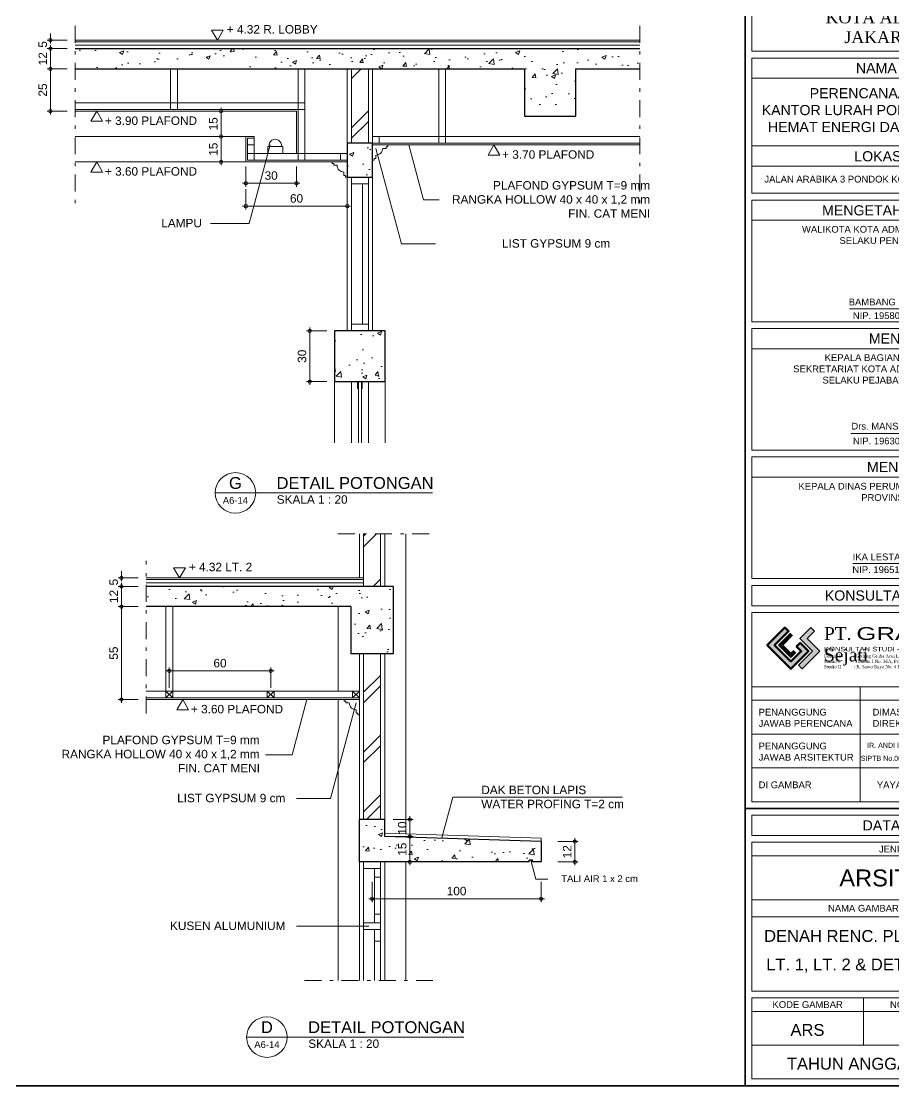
# Model space of a CAD drawing. Header units: millimetres. Extents: x -11 to 1625, y -267 to 180.
# Drawn here: x 962.8 to 988.61, y -156 to -124.51 of the extents above; entities that cross this region are included whole.
import ezdxf
from ezdxf.enums import TextEntityAlignment as Align

# ---------------------------------------------------------------- set-up
doc = ezdxf.new("R2010")
doc.units = ezdxf.units.MM
doc.linetypes.add('DASHDOT', pattern=[1, 0.5, -0.25, 0, -0.25])
for name, color, linetype, lineweight in [('ars', 11, 'Continuous', 5), ('blk', 1, 'Continuous', 30), ('GRS KOP', 1, 'Continuous', 35), ('kop', 7, 'Continuous', 20), ('kus', 63, 'Continuous', 15), ('lan', 7, 'Continuous', 15), ('logo', 7, 'Continuous', 50), ('not', 7, 'Continuous', 20), ('PARTISI', 190, 'Continuous', 9), ('pla', 213, 'Continuous', 15), ('tem', 5, 'Continuous', 20), ('u', 6, 'Continuous', 20)]:
    doc.layers.add(name, color=color, linetype=linetype, lineweight=lineweight)
doc.styles.add('BARU', font='complex.shx')
doc.styles.add('S', font='SIMPLEX', dxfattribs={"width": 1.1})
doc.styles.get("Standard").update_dxf_attribs({"font": 'ARIALUNI.TTF'})
doc.linetypes.add('BATTING', pattern='A,0.0001,-0.1,[134,ltypeshp.shx,S=0.1,R=0,X=-0.1,Y=0],-0.2,[134,ltypeshp.shx,S=0.1,R=180,X=0.1,Y=0],-0.1', length=0.4001)
doc.dimstyles.new('SK-20', dxfattribs={"dimtxt": 0.25, "dimasz": 0.1, "dimexe": 0.1, "dimexo": 0, "dimgap": 0.1, "dimtad": 1, "dimdec": 0, "dimlfac": 20, "dimzin": 12, "dimdsep": 46, "dimtxsty": 'Standard', "dimblk": 'BULAT', "dimcen": 0.1, "dimdle": 0.1, "dimclrd": 256, "dimclre": 256, "dimclrt": 256, "dimadec": 0, "dimazin": 3, "dimtfac": 1, "dimtdec": 0, "dimtix": 1, "dimtofl": 0, "dimtmove": 0, "dimatfit": 3, "dimldrblk": 'BULAT', "dimfxl": 0, "dimtolj": 1, "dimtzin": 0, "dimlwd": -1, "dimlwe": -1, "dimarcsym": 0})
pattern_1 = [(50, (670.3165, -229.1521), (1.2752927, -0.1115736), [0.13335, -1.46685]), (355, (670.3165, -229.1521), (-0.246704, 1.337398), [0.10668, -1.173484]), (100.45144, (670.4228, -229.1614), (1.0285887, 1.2258243), [0.11333, -1.2466317]), (46.1842, (670.3165, -228.7965), (1.897553, -0.294296), [0.200025, -2.200275]), (96.63556, (670.4746, -228.821), (1.661829, 1.731983), [0.169995, -1.869949]), (351.18415, (670.3165, -228.7965), (1.661829, 1.731983), [0.16002, -1.760218]), (21, (670.4943, -228.8854), (1.0613007, -0.7158564), [0.13335, -1.46685]), (326, (670.4943, -228.8854), (0.432614, 1.289316), [0.10668, -1.17348]), (71.45144, (670.5827, -228.9451), (1.493915, 0.5734594), [0.11333, -1.2466296]), (37.5, (670.3165, -229.15214), (0.0216202, 0.5918853), [0, -1.159256, 0, -1.19126, 0, -1.177925]), (7.5, (670.3165, -229.15214), (0.4677376, 0.701264), [0, -0.679196, 0, -1.132586, 0, -0.448945]), (327.5, (669.92, -229.15214), (0.9491342, -0.0401012), [0, -0.4445, 0, -1.38684, 0, -1.84023]), (317.5, (669.7422, -229.1521), (1.0369043, 0.1779854), [0, -0.57785, 0, -0.921004, 0, -1.30683])]
pattern_2 = [(50, (646.8165, -222.2107), (1.2752927, -0.1115736), [0.13335, -1.46685]), (355, (646.8165, -222.2107), (-0.246704, 1.337398), [0.10668, -1.173484]), (100.45144, (646.9228, -222.22), (1.0285887, 1.2258243), [0.11333, -1.2466317]), (46.1842, (646.8165, -221.8551), (1.897553, -0.294296), [0.200025, -2.200275]), (96.63556, (646.9747, -221.8797), (1.661829, 1.731983), [0.169995, -1.869949]), (351.18415, (646.8165, -221.8551), (1.661829, 1.731983), [0.16002, -1.760218]), (21, (646.9943, -221.944), (1.0613007, -0.7158564), [0.13335, -1.46685]), (326, (646.9943, -221.944), (0.432614, 1.289316), [0.10668, -1.17348]), (71.45144, (647.0828, -222.0037), (1.493915, 0.5734594), [0.11333, -1.2466296]), (37.5, (646.81653, -222.21075), (0.0216202, 0.5918853), [0, -1.159256, 0, -1.19126, 0, -1.177925]), (7.5, (646.81653, -222.21075), (0.4677376, 0.701264), [0, -0.679196, 0, -1.132586, 0, -0.448945]), (327.5, (646.42004, -222.21075), (0.94913417, -0.0401012), [0, -0.4445, 0, -1.38684, 0, -1.84023]), (317.5, (646.2422, -222.21075), (1.0369043, 0.1779854), [0, -0.57785, 0, -0.921004, 0, -1.30683])]

# ---------------------------------------------------------------- blocks, each defined once
blk = doc.blocks.new('Ndtpd')
blk.add_line((0.747, 0), (-0.747, 0))
blk.add_circle((0, 0), 0.747)
at = {"flags": 4}
for tag, height, p in [('NO', 0.5, (0, 0.148)), ('NOLBR', 0.3, (0, -0.398))]:
    blk.add_attdef(tag, text='', height=height, dxfattribs=at).set_placement(p, align=Align.CENTER)
for tag, p, height in [('NDTPD', (1.516, 0.148), 0.5), ('SKALA', (1.523, -0.398), 0.3)]:
    blk.add_attdef(tag, p, '', height=height, dxfattribs=at)
blk = doc.blocks.new('BULAT')
for p, q in [((-1, 0), (1, 0)), ((0, -1), (0, 1))]:
    blk.add_line(p, q)
blk.add_circle((0, 0), 0.5)
blk = doc.blocks.new('*D2933')
at = {"layer": 'Defpoints', "color": 0, "ltscale": 0.15}
for p in [(978.676, -148.779), (978.676, -149.379), (979.176, -149.379)]:
    blk.add_point(p, dxfattribs=at)
at = {"layer": 'u', "ltscale": 0.15}
for p, q in [((978.676, -148.779), (979.276, -148.779)), ((979.176, -148.879), (979.176, -149.279)), ((978.676, -149.379), (979.276, -149.379))]:
    blk.add_line(p, q, dxfattribs=at)
at = {"layer": 'u', "ltscale": 0.15, "xscale": 0.1, "yscale": 0.1, "zscale": 0.1}
for p, rotation in [((979.176, -148.779), 90), ((979.176, -149.379), 270)]:
    blk.add_blockref('BULAT', p, dxfattribs=dict(at, rotation=rotation))
at = {"layer": 'u', "ltscale": 0.15, "insert": (978.95, -149.079), "char_height": 0.25, "attachment_point": 5, "rotation": 90}
blk.add_mtext('\\A1;12', dxfattribs=at)
blk = doc.blocks.new('*D2934')
at = {"layer": 'Defpoints', "color": 0, "ltscale": 0.15}
for p in [(973.796, -148.129), (973.796, -148.629), (974.296, -148.629)]:
    blk.add_point(p, dxfattribs=at)
at = {"layer": 'u', "ltscale": 0.15}
for p, q in [((973.796, -148.129), (974.396, -148.129)), ((974.296, -148.229), (974.296, -148.529)), ((973.796, -148.629), (974.396, -148.629))]:
    blk.add_line(p, q, dxfattribs=at)
at = {"layer": 'u', "ltscale": 0.15, "xscale": 0.1, "yscale": 0.1, "zscale": 0.1}
for p, rotation in [((974.296, -148.129), 90), ((974.296, -148.629), 270)]:
    blk.add_blockref('BULAT', p, dxfattribs=dict(at, rotation=rotation))
at = {"layer": 'u', "ltscale": 0.15, "insert": (974.069, -148.379), "char_height": 0.25, "attachment_point": 5, "rotation": 90}
blk.add_mtext('\\A1;10', dxfattribs=at)
blk = doc.blocks.new('*D2935')
at = {"layer": 'Defpoints', "color": 0, "ltscale": 0.15}
for p in [(973.796, -148.629), (973.796, -149.379), (974.296, -149.379)]:
    blk.add_point(p, dxfattribs=at)
at = {"layer": 'u', "ltscale": 0.15}
for p, q in [((973.796, -148.629), (974.396, -148.629)), ((974.296, -148.729), (974.296, -149.279)), ((973.796, -149.379), (974.396, -149.379))]:
    blk.add_line(p, q, dxfattribs=at)
at = {"layer": 'u', "ltscale": 0.15, "xscale": 0.1, "yscale": 0.1, "zscale": 0.1}
for p, rotation in [((974.296, -148.629), 90), ((974.296, -149.379), 270)]:
    blk.add_blockref('BULAT', p, dxfattribs=dict(at, rotation=rotation))
at = {"layer": 'u', "ltscale": 0.15, "insert": (974.069, -149.004), "char_height": 0.25, "attachment_point": 5, "rotation": 90}
blk.add_mtext('\\A1;15', dxfattribs=at)
blk = doc.blocks.new('*D2936')
at = {"layer": 'Defpoints', "color": 0, "ltscale": 0.15}
for p in [(967.176, -143.729), (967.176, -144.229), (970.176, -144.229)]:
    blk.add_point(p, dxfattribs=at)
at = {"layer": 'u', "ltscale": 0.15}
for p, q in [((967.176, -144.229), (967.176, -143.629)), ((970.076, -143.729), (967.276, -143.729)), ((970.176, -144.229), (970.176, -143.629))]:
    blk.add_line(p, q, dxfattribs=at)
at = {"layer": 'u', "ltscale": 0.15, "xscale": 0.1, "yscale": 0.1, "zscale": 0.1, "rotation": 180}
blk.add_blockref('BULAT', (967.176, -143.729), dxfattribs=at)
at = {"layer": 'u', "ltscale": 0.15, "xscale": 0.1, "yscale": 0.1, "zscale": 0.1}
blk.add_blockref('BULAT', (970.176, -143.729), dxfattribs=at)
at = {"layer": 'u', "ltscale": 0.15, "insert": (968.676, -143.501), "char_height": 0.25, "attachment_point": 5}
blk.add_mtext('\\A1;60', dxfattribs=at)
blk = doc.blocks.new('PEILA')
blk.add_lwpolyline([(-0.188, -0.325), (0.188, -0.325), (0, 0)], close=True)
at = {"style": 'S', "width": 1.1, "flags": 4}
blk.add_attdef('CAT', (0.265, -0.289), '', height=0.2, dxfattribs=at)
blk = doc.blocks.new('PEIL')
blk.add_lwpolyline([(-0.188, 0.325), (0.188, 0.325), (0, 0)], close=True)
at = {"style": 'S', "width": 1.1, "flags": 4}
blk.add_attdef('CAT', (0.265, 0.036), '', height=0.2, dxfattribs=at)
blk = doc.blocks.new('*D2948')
at = {"layer": 'Defpoints', "color": 0, "ltscale": 0.15}
for p in [(973.176, -149.971), (978.176, -149.971), (973.176, -150.471)]:
    blk.add_point(p, dxfattribs=at)
at = {"layer": 'u', "ltscale": 0.15}
for p, q in [((973.176, -149.971), (973.176, -150.571)), ((978.176, -149.971), (978.176, -150.571)), ((978.076, -150.471), (973.276, -150.471))]:
    blk.add_line(p, q, dxfattribs=at)
at = {"layer": 'u', "ltscale": 0.15, "xscale": 0.1, "yscale": 0.1, "zscale": 0.1, "rotation": 180}
blk.add_blockref('BULAT', (973.176, -150.471), dxfattribs=at)
at = {"layer": 'u', "ltscale": 0.15, "xscale": 0.1, "yscale": 0.1, "zscale": 0.1}
blk.add_blockref('BULAT', (978.176, -150.471), dxfattribs=at)
at = {"layer": 'u', "ltscale": 0.15, "insert": (975.676, -150.244), "char_height": 0.25, "attachment_point": 5}
blk.add_mtext('\\A1;100', dxfattribs=at)
blk = doc.blocks.new('*D2952')
at = {"layer": 'Defpoints', "color": 0, "ltscale": 0.15}
for p in [(966.258, -140.979), (965.758, -141.229), (966.258, -141.229)]:
    blk.add_point(p, dxfattribs=at)
at = {"layer": 'u', "ltscale": 0.15}
for p, q in [((966.258, -140.979), (965.658, -140.979)), ((965.758, -140.879), (965.758, -140.779)), ((966.258, -141.229), (965.658, -141.229)), ((965.758, -141.329), (965.758, -141.429))]:
    blk.add_line(p, q, dxfattribs=at)
at = {"layer": 'u', "ltscale": 0.15, "xscale": 0.1, "yscale": 0.1, "zscale": 0.1}
for p, rotation in [((965.758, -140.979), 270), ((965.758, -141.229), 90)]:
    blk.add_blockref('BULAT', p, dxfattribs=dict(at, rotation=rotation))
at = {"layer": 'u', "ltscale": 0.15, "insert": (965.53, -141.104), "char_height": 0.25, "attachment_point": 5, "rotation": 90}
blk.add_mtext('\\A1;5', dxfattribs=at)
blk = doc.blocks.new('*D2953')
at = {"layer": 'Defpoints', "color": 0, "ltscale": 0.15}
for p in [(966.258, -141.229), (965.758, -141.829), (966.258, -141.829)]:
    blk.add_point(p, dxfattribs=at)
at = {"layer": 'u', "ltscale": 0.15}
for p, q in [((966.258, -141.229), (965.658, -141.229)), ((965.758, -141.329), (965.758, -141.729)), ((966.258, -141.829), (965.658, -141.829))]:
    blk.add_line(p, q, dxfattribs=at)
at = {"layer": 'u', "ltscale": 0.15, "xscale": 0.1, "yscale": 0.1, "zscale": 0.1}
for p, rotation in [((965.758, -141.229), 90), ((965.758, -141.829), 270)]:
    blk.add_blockref('BULAT', p, dxfattribs=dict(at, rotation=rotation))
at = {"layer": 'u', "ltscale": 0.15, "insert": (965.532, -141.529), "char_height": 0.25, "attachment_point": 5, "rotation": 90}
blk.add_mtext('\\A1;12', dxfattribs=at)
blk = doc.blocks.new('*D2954')
at = {"layer": 'Defpoints', "color": 0, "ltscale": 0.15}
for p in [(964.158, -125.072), (963.658, -125.322), (964.158, -125.322)]:
    blk.add_point(p, dxfattribs=at)
at = {"layer": 'u', "ltscale": 0.15}
for p, q in [((963.658, -124.972), (963.658, -124.872)), ((964.158, -125.072), (963.558, -125.072)), ((964.158, -125.322), (963.558, -125.322)), ((963.658, -125.422), (963.658, -125.522))]:
    blk.add_line(p, q, dxfattribs=at)
at = {"layer": 'u', "ltscale": 0.15, "xscale": 0.1, "yscale": 0.1, "zscale": 0.1}
for p, rotation in [((963.658, -125.072), 270), ((963.658, -125.322), 90)]:
    blk.add_blockref('BULAT', p, dxfattribs=dict(at, rotation=rotation))
at = {"layer": 'u', "ltscale": 0.15, "insert": (963.431, -125.197), "char_height": 0.25, "attachment_point": 5, "rotation": 90}
blk.add_mtext('\\A1;5', dxfattribs=at)
blk = doc.blocks.new('*D2955')
at = {"layer": 'Defpoints', "color": 0, "ltscale": 0.15}
for p in [(964.158, -125.322), (963.658, -125.922), (964.158, -125.922)]:
    blk.add_point(p, dxfattribs=at)
at = {"layer": 'u', "ltscale": 0.15}
for p, q in [((964.158, -125.322), (963.558, -125.322)), ((963.658, -125.422), (963.658, -125.822)), ((964.158, -125.922), (963.558, -125.922))]:
    blk.add_line(p, q, dxfattribs=at)
at = {"layer": 'u', "ltscale": 0.15, "xscale": 0.1, "yscale": 0.1, "zscale": 0.1}
for p, rotation in [((963.658, -125.322), 90), ((963.658, -125.922), 270)]:
    blk.add_blockref('BULAT', p, dxfattribs=dict(at, rotation=rotation))
at = {"layer": 'u', "ltscale": 0.15, "insert": (963.433, -125.622), "char_height": 0.25, "attachment_point": 5, "rotation": 90}
blk.add_mtext('\\A1;12', dxfattribs=at)
blk = doc.blocks.new('*D2956')
at = {"layer": 'Defpoints', "color": 0, "ltscale": 0.15}
for p in [(969.44, -129.483), (972.44, -129.483), (969.44, -129.983)]:
    blk.add_point(p, dxfattribs=at)
at = {"layer": 'u', "ltscale": 0.15}
for p, q in [((969.44, -129.483), (969.44, -130.083)), ((972.44, -129.483), (972.44, -130.083)), ((972.34, -129.983), (969.54, -129.983))]:
    blk.add_line(p, q, dxfattribs=at)
at = {"layer": 'u', "ltscale": 0.15, "xscale": 0.1, "yscale": 0.1, "zscale": 0.1, "rotation": 180}
blk.add_blockref('BULAT', (969.44, -129.983), dxfattribs=at)
at = {"layer": 'u', "ltscale": 0.15, "xscale": 0.1, "yscale": 0.1, "zscale": 0.1}
blk.add_blockref('BULAT', (972.44, -129.983), dxfattribs=at)
at = {"layer": 'u', "ltscale": 0.15, "insert": (970.94, -129.755), "char_height": 0.25, "attachment_point": 5}
blk.add_mtext('\\A1;60', dxfattribs=at)
blk = doc.blocks.new('*D2957')
at = {"layer": 'Defpoints', "color": 0, "ltscale": 0.15}
for p in [(969.207, -127.922), (968.707, -128.672), (969.207, -128.672)]:
    blk.add_point(p, dxfattribs=at)
at = {"layer": 'u', "ltscale": 0.15}
for p, q in [((969.207, -127.922), (968.607, -127.922)), ((968.707, -128.022), (968.707, -128.572)), ((969.207, -128.672), (968.607, -128.672))]:
    blk.add_line(p, q, dxfattribs=at)
at = {"layer": 'u', "ltscale": 0.15, "xscale": 0.1, "yscale": 0.1, "zscale": 0.1}
for p, rotation in [((968.707, -127.922), 90), ((968.707, -128.672), 270)]:
    blk.add_blockref('BULAT', p, dxfattribs=dict(at, rotation=rotation))
at = {"layer": 'u', "ltscale": 0.15, "insert": (968.479, -128.297), "char_height": 0.25, "attachment_point": 5, "rotation": 90}
blk.add_mtext('\\A1;15', dxfattribs=at)
blk = doc.blocks.new('*D2958')
at = {"layer": 'Defpoints', "color": 0, "ltscale": 0.15}
for p in [(969.207, -127.172), (968.707, -127.922), (969.207, -127.922)]:
    blk.add_point(p, dxfattribs=at)
at = {"layer": 'u', "ltscale": 0.15}
for p, q in [((969.207, -127.172), (968.607, -127.172)), ((968.707, -127.272), (968.707, -127.822)), ((969.207, -127.922), (968.607, -127.922))]:
    blk.add_line(p, q, dxfattribs=at)
at = {"layer": 'u', "ltscale": 0.15, "xscale": 0.1, "yscale": 0.1, "zscale": 0.1}
for p, rotation in [((968.707, -127.172), 90), ((968.707, -127.922), 270)]:
    blk.add_blockref('BULAT', p, dxfattribs=dict(at, rotation=rotation))
at = {"layer": 'u', "ltscale": 0.15, "insert": (968.479, -127.547), "char_height": 0.25, "attachment_point": 5, "rotation": 90}
blk.add_mtext('\\A1;15', dxfattribs=at)
blk = doc.blocks.new('*D2959')
at = {"layer": 'Defpoints', "color": 0, "ltscale": 0.15}
for p in [(969.44, -128.806), (970.94, -128.806), (970.94, -129.306)]:
    blk.add_point(p, dxfattribs=at)
at = {"layer": 'u', "ltscale": 0.15}
for p, q in [((969.44, -128.806), (969.44, -129.406)), ((970.94, -128.806), (970.94, -129.406)), ((969.54, -129.306), (970.84, -129.306))]:
    blk.add_line(p, q, dxfattribs=at)
at = {"layer": 'u', "ltscale": 0.15, "xscale": 0.1, "yscale": 0.1, "zscale": 0.1, "rotation": 180}
blk.add_blockref('BULAT', (969.44, -129.306), dxfattribs=at)
at = {"layer": 'u', "ltscale": 0.15, "xscale": 0.1, "yscale": 0.1, "zscale": 0.1}
blk.add_blockref('BULAT', (970.94, -129.306), dxfattribs=at)
at = {"layer": 'u', "ltscale": 0.15, "insert": (970.19, -129.078), "char_height": 0.25, "attachment_point": 5}
blk.add_mtext('\\A1;30', dxfattribs=at)
blk = doc.blocks.new('*D2960')
at = {"layer": 'Defpoints', "color": 0, "ltscale": 0.15}
for p in [(971.832, -133.672), (971.332, -135.172), (971.832, -135.172)]:
    blk.add_point(p, dxfattribs=at)
at = {"layer": 'u', "ltscale": 0.15}
for p, q in [((971.832, -133.672), (971.232, -133.672)), ((971.332, -133.772), (971.332, -135.072)), ((971.832, -135.172), (971.232, -135.172))]:
    blk.add_line(p, q, dxfattribs=at)
at = {"layer": 'u', "ltscale": 0.15, "xscale": 0.1, "yscale": 0.1, "zscale": 0.1}
for p, rotation in [((971.332, -133.672), 90), ((971.332, -135.172), 270)]:
    blk.add_blockref('BULAT', p, dxfattribs=dict(at, rotation=rotation))
at = {"layer": 'u', "ltscale": 0.15, "insert": (971.104, -134.422), "char_height": 0.25, "attachment_point": 5, "rotation": 90}
blk.add_mtext('\\A1;30', dxfattribs=at)
blk = doc.blocks.new('*D2837')
at = {"layer": 'Defpoints', "color": 0, "ltscale": 0.15}
for p in [(966.258, -141.829), (965.758, -144.579), (966.258, -144.579)]:
    blk.add_point(p, dxfattribs=at)
at = {"layer": 'u', "ltscale": 0.15}
for p, q in [((966.258, -141.829), (965.658, -141.829)), ((965.758, -141.929), (965.758, -144.479)), ((966.258, -144.579), (965.658, -144.579))]:
    blk.add_line(p, q, dxfattribs=at)
at = {"layer": 'u', "ltscale": 0.15, "xscale": 0.1, "yscale": 0.1, "zscale": 0.1}
for p, rotation in [((965.758, -141.829), 90), ((965.758, -144.579), 270)]:
    blk.add_blockref('BULAT', p, dxfattribs=dict(at, rotation=rotation))
at = {"layer": 'u', "ltscale": 0.15, "insert": (965.53, -143.204), "char_height": 0.25, "attachment_point": 5, "rotation": 90}
blk.add_mtext('\\A1;55', dxfattribs=at)
blk = doc.blocks.new('*D2848')
at = {"layer": 'Defpoints', "color": 0, "ltscale": 0.15}
for p in [(964.158, -125.922), (963.658, -127.172), (964.158, -127.172)]:
    blk.add_point(p, dxfattribs=at)
at = {"layer": 'u', "ltscale": 0.15}
for p, q in [((964.158, -125.922), (963.558, -125.922)), ((963.658, -126.022), (963.658, -127.072)), ((964.158, -127.172), (963.558, -127.172))]:
    blk.add_line(p, q, dxfattribs=at)
at = {"layer": 'u', "ltscale": 0.15, "xscale": 0.1, "yscale": 0.1, "zscale": 0.1}
for p, rotation in [((963.658, -125.922), 90), ((963.658, -127.172), 270)]:
    blk.add_blockref('BULAT', p, dxfattribs=dict(at, rotation=rotation))
at = {"layer": 'u', "ltscale": 0.15, "insert": (963.431, -126.547), "char_height": 0.25, "attachment_point": 5, "rotation": 90}
blk.add_mtext('\\A1;25', dxfattribs=at)
blk = doc.blocks.new('logo granitindo baru')
at = {"layer": 'logo'}
for points in [[(1.03, 1.463), (0.916, 1.574), (0.366, 1.024), (1.1, 0.289), (1.652, 0.843), (1.392, 1.098), (1.281, 0.987), (1.423, 0.84), (1.102, 0.519), (0.594, 1.025)], [(1.721, 1.576), (1.381, 1.236), (1.771, 0.842), (1.341, 0.407), (1.454, 0.294), (2.001, 0.844), (1.609, 1.237), (1.835, 1.464)]]:
    blk.add_hatch(color=8, dxfattribs=at).paths.add_polyline_path(points)
blk.add_lwpolyline([(1.03, 1.463), (0.916, 1.574), (0.366, 1.024), (1.1, 0.289), (1.652, 0.843), (1.392, 1.098), (1.281, 0.987), (1.423, 0.84), (1.102, 0.519), (0.594, 1.025), (1.03, 1.463), (0.916, 1.574)], dxfattribs=at)
at = {"layer": 'logo', "lineweight": 13}
for points in [[(1.089, 1.403), (0.713, 1.026), (1.101, 0.638), (1.258, 0.794)], [(1.112, 1.38), (0.759, 1.026), (1.101, 0.683), (1.235, 0.817)], [(1.134, 1.357), (0.803, 1.026), (1.101, 0.728), (1.213, 0.839)], [(1.157, 1.334), (0.85, 1.026), (1.101, 0.775), (1.189, 0.863)]]:
    blk.add_lwpolyline(points, dxfattribs=at)
at = {"layer": 'logo', "lineweight": 0}
blk.add_lwpolyline([(1.721, 1.576), (1.381, 1.236), (1.771, 0.842), (1.341, 0.407), (1.454, 0.294), (2.001, 0.844), (1.609, 1.237), (1.835, 1.464), (1.721, 1.576)], dxfattribs=at)
at = {"layer": 'logo', "insert": (2.134, 1.589), "char_height": 0.4, "width": 7.66452, "attachment_point": 1}
blk.add_mtext('{\\fTimes New Roman|b0|i0|c0|p18;PT. \\fCityBlueprint|b0|i0|c2|p2;\\W1.5;GRANITINDO \\fTimes New Roman|b0|i0|c0|p18;\\W1;Cipta Sejati}', dxfattribs=at)
at = {"layer": 'logo', "insert": (2.134, 0.975), "char_height": 0.1, "attachment_point": 1}
blk.add_mtext_dynamic_manual_height_columns('{\\f@Arial Unicode MS|b0|i0|c0|p34;\\H1.4x;\\W1.2;KONSULTAN STUDI - PERENCANA - PENGAWAS - MANAJEMEN\\fTimes New Roman|b0|i0|c0|p18;\\P\\pt0.9;\\H0.71429x;\\W1;Domisili ^I: Gedung Graha Arsa Lt. 4 Jl.Siaga Raya No. 31, Pejaten Barat, Jakarta Selatan 12510\\PStudio I ^I: Jl. Batu I No. 36A, Pejaten Timur, Jakarta Selatan 12510 Tlp. 021 - 71082879 Fax. 021 - 7972072\\PStudio II          : Jl. Sawo Raya No. 4 Rawamangun, Jakarta Timur 13220 Telp / Fax. 021 - 4717152}', width=9.56937, gutter_width=0, heights=[1.67], dxfattribs=at)
blk = doc.blocks.new('kop')
at = {"layer": 'GRS KOP'}
for p, q in [((73, 1), (73, 54)), ((73, 9.2), (83, 9.2))]:
    blk.add_line(p, q, dxfattribs=at)
blk.add_lwpolyline([(1, 54), (83, 54), (83, 1), (1, 1)], close=True, dxfattribs=at)
at = {"layer": 'kop'}
for p, q in [((73.2, 31.6), (73.2, 34.2)), ((82.8, 31.6), (73.2, 31.6)), ((73.2, 27.4), (73.2, 31.4)), ((82.8, 31.4), (73.2, 31.4)), ((82.8, 30.8), (73.2, 30.8)), ((82.8, 28.8), (73.2, 28.8)), ((82.8, 28.2), (73.2, 28.2)), ((82.8, 27.4), (73.2, 27.4)), ((73.2, 23.6), (73.2, 27.2)), ((82.8, 27.2), (73.2, 27.2)), ((82.8, 26.6), (73.2, 26.6)), ((76.089, 23.976), (79.928, 23.976)), ((82.8, 23.6), (73.2, 23.6)), ((73.2, 19.8), (73.2, 23.4)), ((82.8, 23.4), (73.2, 23.4)), ((82.8, 22.8), (73.2, 22.8)), ((76.127, 20.296), (79.863, 20.296)), ((82.8, 19.8), (73.2, 19.8)), ((73.2, 16), (73.2, 19.6)), ((82.8, 19.6), (73.2, 19.6)), ((82.8, 19), (73.2, 19)), ((82.8, 16), (73.2, 16)), ((73.2, 9.4), (73.2, 15)), ((82.8, 15), (73.2, 15)), ((82.8, 12.8), (73.2, 12.8)), ((76.4, 9.4), (76.4, 12.8)), ((82.8, 12.4), (73.2, 12.4)), ((73.2, 12.4), (73.2, 11.4)), ((82.8, 11.4), (73.2, 11.4)), ((82.8, 10.4), (73.2, 10.4)), ((82.8, 9.4), (73.2, 9.4)), ((73.2, 7.8), (82.8, 7.8)), ((73.2, 6.5), (82.8, 6.5)), ((73.2, 6), (82.8, 6)), ((76.5, 2.2), (76.5, 3.6)), ((73.2, 3.2), (82.8, 3.2)), ((73.2, 2.2), (82.8, 2.2))]:
    blk.add_line(p, q, dxfattribs=at)
blk.add_lwpolyline([(76.189, 16.449), (79.826, 16.449)], dxfattribs=at)
for points in [[(73.2, 15.2), (82.8, 15.2), (82.8, 15.8), (73.2, 15.8)], [(73.2, 8.4), (82.8, 8.4), (82.8, 9), (73.2, 9)], [(73.2, 3.8), (82.8, 3.8), (82.8, 8.2), (73.2, 8.2)], [(73.2, 1.2), (82.8, 1.2), (82.8, 3.6), (73.2, 3.6)]]:
    blk.add_lwpolyline(points, close=True, dxfattribs=at)
at = {"xscale": 0.9500000000000455, "yscale": 0.9500000000000455, "zscale": 0.9500000000000455}
blk.add_blockref('logo granitindo baru', (73.307, 13.056), dxfattribs=at)
at = {"layer": 'kop'}
for s, height, p in [('NAMA KEGIATAN', 0.3, (78, 31.1)), ('LOKASI / ALAMAT', 0.3, (78, 28.5)), ('JALAN ARABIKA 3 PONDOK KOPI, DURENSAWIT, JAKARTA TIMUR', 0.2, (77.986, 27.8)), ('MENGETAHUI / MENCATAT', 0.3, (78, 26.9)), ('BAMBANG MUSYAWARDANA', 0.19926, (78.007, 24.183)), ('NIP. 19580928 198703 1 003', 0.19926, (78.007, 23.78)), ('MENYETUJUI', 0.3, (78, 23.1)), ('Drs. MANSON SINAGA, M.Si.', 0.19926, (78.009, 20.496)), ('NIP. 19630114 198503 1 008', 0.19926, (78.009, 20.071)), ('MENGETAHUI', 0.3, (78, 19.3)), ('IKA LESTARI AJI, S.E., M.M.', 0.2, (77.999, 16.625)), ('NIP. 19651215 198503 2 003', 0.2, (77.999, 16.264)), ('KONSULTAN PERENCANA', 0.3, (78, 15.5)), ('DATA GAMBAR', 0.3, (78, 8.7)), ('JENIS GAMBAR', 0.2, (78, 8)), ('ARSITEKTUR', 0.5, (78, 7.146)), ('NAMA GAMBAR', 0.2, (76.5, 6.25)), ('KODE GAMBAR', 0.2, (74.85, 3.4)), ('NO. LEMBAR', 0.2, (78.15, 3.4)), ('ARS', 0.35, (74.844, 2.65)), ('TAHUN ANGGARAN', 0.35, (76.545, 1.65))]:
    blk.add_text(s, height=height, dxfattribs=at).set_placement(p, align=Align.MIDDLE)
blk.add_text('SIPTB No.0066/P/A-A/DPPB/1-2012', height=0.15, dxfattribs=at).set_placement((78.122, 10.609), align=Align.CENTER)
at = {"layer": 'kop', "attachment_point": 1, "style": 'BARU'}
for s, width, insert, char_height in [('\\pi1.4375;{\\fRomantic|b0|i0|c2|p2;SEKRETARIAT KOTA\\P\\pi1.3461;KOTA ADMINISTRASI\\P\\pi1.9027;JAKARTA TIMUR}', 7.94943, (74.033, 33.359), 0.35), ('\\pi0.65609;{\\fArial|b0|i0|c0|p34;WALIKOTA KOTA ADMINISTRASI JAKARTA TIMUR\\P\\pi1.7645;SELAKU PENGGUNA ANGGARAN}', 7.94943, (74.027, 26.434), 0.2), ('\\pi1.5072;{\\fArial|b0|i0|c0|p34;KEPALA BAGIAN TATA PEMERINTAHAN\\P\\pi0.57794;SEKRETARIAT KOTA ADMINISTRASI JAKARTA TIMUR\\P\\pi1.4412;SELAKU PEJABAT PEMBUAT KOMITMEN}', 8.28085, (73.847, 22.638), 0.2), ('\\pi1.1521;{\\fArial|b0|i0|c0|p34;KEPALA DINAS PERUMAHAN DAN GEDUNG PEMDA\\P\\pi3.0079;PROVINSI DKI JAKARTA}', 9.20836, (73.427, 18.833), 0.2)]:
    blk.add_mtext_dynamic_manual_height_columns(s, width=width, gutter_width=1.5, heights=[0], dxfattribs=dict(at, insert=insert, char_height=char_height))
at = {"layer": 'kop', "insert": (73.464, 30.51), "char_height": 0.3, "attachment_point": 1}
blk.add_mtext_dynamic_manual_height_columns('\\pi1.446;PERENCANAAN REHAB TOTAL \\P\\pi0.026798;KANTOR LURAH PONDOK KOPI BERKONSEP \\P\\pi0.21087;HEMAT ENERGI DAN RAMAH LINGKUNGAN', width=9.06362, gutter_width=1.5, heights=[0], dxfattribs=at)
at = {"layer": 'kop', "attachment_point": 1}
for s, insert, char_height, width in [('PENANGGUNG\\PJAWAB PERENCANA', (73.4, 12.15), 0.2, 8.33062), ('DIMAS VALINDRA, ST\\PDIREKTUR UTAMA', (76.77, 12.15), 0.2, 8.16499), ('PENANGGUNG\\PJAWAB ARSITEKTUR', (73.4, 11.15), 0.2, 8.79211), ('IR. ANDI ISKANDAR MASSERY', (76.609, 11.143), 0.15, 4.04264), ('DI GAMBAR', (73.4, 10), 0.2, 7.59768)]:
    blk.add_mtext(s, dxfattribs=dict(at, insert=insert, char_height=char_height, width=width))
at = {"layer": 'kop', "style": 'BARU', "flags": 4}
for p, height in [((73.8, 5.4), 0.35), ((80.303, 5.382), 0.25), ((73.8, 4.9), 0.35), ((80.303, 4.882), 0.25), ((73.8, 4.4), 0.35), ((80.303, 4.382), 0.25)]:
    blk.add_attdef('-', p, '', height=height, dxfattribs=at)
at = {"layer": 'kop', "flags": 4}
for tag, p in [('AR-00', (78.057, 2.648)), ('00', (81.238, 2.647))]:
    blk.add_attdef(tag, text='', height=0.35, dxfattribs=at).set_placement(p, align=Align.MIDDLE)

msp = doc.modelspace()

# ---------------------------------------------------------------- hatches: boundary and pattern name
at = {"layer": 'ars'}
h = msp.add_hatch(dxfattribs=at)
h.set_pattern_fill('TEMBOK', color=256, scale=1.25)
h.set_pattern_definition([(45, (902.8361, -374.1675), (-0.8838835, 0.8838835), []), (45, (903.1486, -374.1675), (-0.8838835, 0.8838835), [])])
h.paths.add_polyline_path([(973.0649943, -125.9224771), (972.5649943, -125.9224771), (972.5649943, -128.1224771), (973.0649943, -128.1224771)])
h = msp.add_hatch(dxfattribs=at)
h.set_pattern_fill('TEMBOK', color=256, scale=1.25)
h.set_pattern_definition([(45, (886.2662, -387.2739), (-0.8838835, 0.8838835), []), (45, (886.5787, -387.2739), (-0.8838835, 0.8838835), [])])
h.paths.add_polyline_path([(973.425732, -139.6790671), (972.925732, -139.6790671), (972.925732, -141.2288185), (973.425732, -141.2288185)])
h = msp.add_hatch(dxfattribs=at)
h.set_pattern_fill('TEMBOK', color=256, scale=1.25)
h.set_pattern_definition([(45, (886.2662, -395.4239), (-0.8838835, 0.8838835), []), (45, (886.5787, -395.4239), (-0.8838835, 0.8838835), [])])
h.paths.add_polyline_path([(973.425732, -148.1288185), (973.425732, -143.2288185), (972.925732, -143.2288185), (972.925732, -148.1288185)])
at = {"layer": 'lan'}
h = msp.add_hatch(dxfattribs=at)
h.set_pattern_fill('AR-CONC', color=256, scale=0.007)
h.set_pattern_definition(pattern_2)
h.paths.add_polyline_path([(977.6899943, -127.3224771), (979.1899943, -127.3224771), (979.1899943, -125.9224771), (981.0985418, -125.9224771), (981.0985418, -125.3224771), (964.3913437, -125.3224771), (964.3913437, -125.9224771), (977.6899943, -125.9224771)])
h = msp.add_hatch(dxfattribs=at)
h.set_pattern_fill('AR-CONC', color=256, scale=0.007)
h.set_pattern_definition(pattern_2)
h.paths.add_polyline_path([(972.4399943, -129.1224771), (973.1899943, -129.1224771), (973.1899943, -128.1224771), (972.4399943, -128.1224771)])
h = msp.add_hatch(dxfattribs=at)
h.set_pattern_fill('AR-CONC', color=256, scale=0.007)
h.set_pattern_definition(pattern_2)
h.paths.add_polyline_path([(973.5649943, -133.6724771), (972.0649943, -133.6724771), (972.0649943, -135.1724771), (973.5649943, -135.1724771)])
h = msp.add_hatch(dxfattribs=at)
h.set_pattern_fill('AR-CONC', color=256, scale=0.007)
h.set_pattern_definition(pattern_1)
h.paths.add_polyline_path([(973.800732, -141.2288185), (966.4906692, -141.2288185), (966.4906692, -141.8288185), (972.550732, -141.8288185), (972.550732, -143.2288185), (973.800732, -143.2288185)])
h = msp.add_hatch(dxfattribs=at)
h.set_pattern_fill('AR-CONC', color=256, scale=0.007)
h.set_pattern_definition(pattern_1)
h.paths.add_polyline_path([(977.825732, -149.3788185), (977.825732, -149.3288185), (977.925732, -149.3288185), (977.925732, -149.3788185), (978.175732, -149.3788185), (978.175732, -148.7788185), (973.550732, -148.6288185), (973.550732, -148.1288185), (972.800732, -148.1288185), (972.800732, -149.3788185)])
h.paths.add_polyline_path([(974.3280715, -149.272577), (974.3280715, -148.759105), (973.8128941, -148.759105), (973.8128941, -149.272577)], flags=24)

# ---------------------------------------------------------------- linework, layer by layer
at = {"layer": 'ars'}
for p, q in [((964.3913437, -125.0724771), (981.0985418, -125.0724771)), ((964.3913437, -125.1224771), (981.0985418, -125.1224771)), ((972.5649943, -125.9224771), (972.5649943, -128.1224771)), ((973.0649943, -125.9224771), (973.0649943, -128.1224771)), ((970.9399943, -127.1724771), (964.3913437, -127.1724771)), ((970.9399943, -128.4224771), (970.9399943, -127.1724771)), ((969.6899943, -127.9224771), (964.3913437, -127.9224771)), ((969.4399943, -128.6724771), (969.4399943, -127.9224771)), ((969.6899943, -127.9724771), (969.6899943, -127.9224771)), ((973.1899943, -128.1724771), (981.0985418, -128.1724771)), ((969.4399943, -128.6724771), (964.3913437, -128.6724771)), ((972.4399943, -128.6724771), (969.4399943, -128.6724771)), ((972.925732, -140.9788185), (966.4906692, -140.9788185)), ((966.4906692, -141.0288185), (972.925732, -141.0288185)), ((967.075732, -144.3288185), (967.275732, -144.5288185)), ((967.075732, -144.5288185), (967.275732, -144.3288185)), ((970.075732, -144.3288185), (970.275732, -144.5288185)), ((970.075732, -144.5288185), (970.275732, -144.3288185)), ((972.600732, -144.3288185), (972.800732, -144.5288185)), ((972.600732, -144.5288185), (972.800732, -144.3288185)), ((966.4906692, -144.5788185), (972.800732, -144.5788185)), ((978.175732, -148.6787482), (973.550732, -148.5287482)), ((978.175732, -148.7788185), (978.175732, -148.6787482))]:
    msp.add_line(p, q, dxfattribs=at)
at = {"layer": 'ars', "linetype": 'BATTING', "ltscale": 0.25}
for p, q in [((964.3913437, -125.2224771), (981.0985418, -125.2224771)), ((966.4906692, -141.1288185), (972.925732, -141.1288185))]:
    msp.add_line(p, q, dxfattribs=at)
at = {"layer": 'ars'}
for points in [[(970.537603, -128.4224771), (970.0923856, -128.4224771), (970.0923856, -128.2129911), (970.537603, -128.2129911)], [(973.425732, -148.1288185), (973.425732, -143.2288185), (972.925732, -143.2288185), (972.925732, -148.1288185)]]:
    msp.add_lwpolyline(points, close=True, dxfattribs=at)
msp.add_lwpolyline([(972.925732, -139.6790671), (972.925732, -141.2288185), (973.425732, -141.2288185), (973.425732, -139.6790671)], dxfattribs=at)
msp.add_arc((970.3101461, -128.1872272), 0.1830589, 351.90926617, 188.09073383, dxfattribs=at)
at = {"layer": 'blk'}
for p, q in [((964.3913437, -125.3224771), (981.0985418, -125.3224771)), ((964.3913437, -125.9224771), (977.6899943, -125.9224771)), ((977.6899943, -125.9224771), (977.6899943, -127.3224771)), ((977.6899943, -125.9224771), (977.6899943, -127.3224771)), ((979.1899943, -125.9224771), (979.1899943, -127.3224771)), ((979.1899943, -125.9224771), (981.0985418, -125.9224771)), ((977.6899943, -127.3224771), (979.1899943, -127.3224771)), ((973.800732, -141.2288185), (966.4906692, -141.2288185)), ((973.800732, -141.2288185), (973.800732, -143.2288185)), ((972.550732, -141.8288185), (966.4906692, -141.8288185)), ((972.550732, -141.8288185), (972.550732, -143.2288185)), ((973.800732, -143.2288185), (972.550732, -143.2288185)), ((973.550732, -148.1288185), (972.800732, -148.1288185)), ((972.800732, -149.3788185), (972.800732, -148.1288185)), ((973.550732, -148.6288185), (973.550732, -148.1288185)), ((978.175732, -148.7788185), (973.550732, -148.6288185)), ((978.175732, -148.7788185), (978.175732, -149.3788185)), ((977.825732, -149.3788185), (972.800732, -149.3788185)), ((977.925732, -149.3288185), (977.825732, -149.3288185)), ((977.825732, -149.3788185), (977.825732, -149.3288185)), ((977.925732, -149.3788185), (977.925732, -149.3288185)), ((978.175732, -149.3788185), (977.925732, -149.3788185))]:
    msp.add_line(p, q, dxfattribs=at)
for points in [[(972.4399943, -129.1224771), (973.1899943, -129.1224771), (973.1899943, -128.1224771), (972.4399943, -128.1224771)], [(972.0649943, -135.1724771), (973.5649943, -135.1724771), (973.5649943, -133.6724771), (972.0649943, -133.6724771)]]:
    msp.add_lwpolyline(points, close=True, dxfattribs=at)
at = {"layer": 'kus'}
for p, q in [((972.5649943, -129.1224771), (972.5649943, -133.6724771)), ((973.0649943, -129.3224771), (972.5649943, -129.3224771)), ((972.8899943, -129.3224771), (972.8899943, -133.4724771)), ((973.0649943, -129.1224771), (973.0649943, -133.6724771)), ((973.0649943, -133.4724771), (972.5649943, -133.4724771)), ((972.7449943, -135.1724771), (972.7449943, -135.3724771)), ((972.7699943, -135.3724771), (972.7449943, -135.3724771)), ((972.7699943, -135.1724771), (972.7699943, -136.9791961)), ((972.8599943, -135.1724771), (972.8599943, -136.9791961)), ((972.8849943, -135.3724771), (972.8599943, -135.3724771)), ((972.8849943, -135.1724771), (972.8849943, -135.3724771)), ((972.925732, -152.888819), (972.925732, -149.3788185)), ((973.425732, -152.888819), (973.425732, -149.3788185)), ((973.425732, -149.5788185), (972.925732, -149.5788185)), ((973.250732, -151.1788185), (973.250732, -149.5788185)), ((973.250732, -149.8288185), (973.425732, -149.8288185)), ((973.425732, -150.9288185), (973.250732, -150.9288185)), ((973.425732, -151.1788185), (972.925732, -151.1788185)), ((973.425732, -151.3788185), (972.925732, -151.3788185)), ((973.250732, -152.888819), (973.250732, -151.3788185)), ((973.250732, -151.7288185), (973.425732, -151.7288185))]:
    msp.add_line(p, q, dxfattribs=at)
at = {"layer": 'lan'}
for p, q in [((972.4399943, -129.1224771), (972.4399943, -133.6724771)), ((973.1899943, -129.1224771), (973.1899943, -133.6724771)), ((972.0649943, -136.9791961), (972.0649943, -135.1724771)), ((973.5649943, -136.9791961), (973.5649943, -135.1724771)), ((972.800732, -152.888819), (972.800732, -149.3788185)), ((973.550732, -152.888819), (973.550732, -149.3788185))]:
    msp.add_line(p, q, dxfattribs=at)
for points in [[(973.5899943, -128.2724771), (973.5899943, -128.2224771), (973.6399943, -128.2224771), (973.6399943, -128.1724771), (973.1899943, -128.1724771), (973.1899943, -128.6224771), (973.2399943, -128.6224771), (973.2399943, -128.5724771), (973.2899943, -128.5724771), (973.2899943, -128.4724771, 0.4142135624), (973.4899943, -128.2724771)], [(972.0399943, -128.7724771), (972.0399943, -128.7224771), (971.9899943, -128.7224771), (971.9899943, -128.6724771), (972.4399943, -128.6724771), (972.4399943, -129.1224771), (972.3899943, -129.1224771), (972.3899943, -129.0724771), (972.3399943, -129.0724771), (972.3399943, -128.9724771, -0.4142135624), (972.1399943, -128.7724771)], [(972.400732, -144.6788185), (972.400732, -144.6288185), (972.350732, -144.6288185), (972.350732, -144.5788185), (972.800732, -144.5788185), (972.800732, -145.0288185), (972.750732, -145.0288185), (972.750732, -144.9788185), (972.700732, -144.9788185), (972.700732, -144.8788185, -0.4142135624), (972.500732, -144.6788185)]]:
    msp.add_lwpolyline(points, format="xyb", close=True, dxfattribs=at)
at = {"layer": 'not', "linetype": 'DASHDOT'}
for p, q in [((964.3913437, -124.6463952), (964.3913437, -129.9227907)), ((981.0985418, -124.6463952), (981.0985418, -129.9227907)), ((972.1619462, -139.6790671), (974.9119462, -139.6790671)), ((966.4906692, -144.9861125), (966.4906692, -140.4771259)), ((971.175732, -152.888819), (975.175732, -152.888819))]:
    msp.add_line(p, q, dxfattribs=at)
at = {"layer": 'not'}
for p, q in [((969.5339287, -130.4990242), (970.1576688, -128.1711945)), ((974.047709, -131.1003068), (973.2899943, -128.2724771)), ((974.7020115, -129.7984017), (974.2663463, -128.1724771)), ((975.1612088, -129.7984017), (974.7020115, -129.7984017)), ((968.3985781, -130.4990242), (969.5339287, -130.4990242)), ((975.049085, -131.1003068), (974.047709, -131.1003068)), ((969.7316661, -138.4643756), (974.9587037, -138.4643756)), ((970.8065259, -146.2100849), (971.2436224, -144.5788185)), ((971.9430173, -147.5066482), (972.700732, -144.6788185)), ((970.0192753, -146.2100849), (970.8065259, -146.2100849)), ((970.9416413, -147.5066482), (971.9430173, -147.5066482)), ((975.5605932, -147.4644829), (975.238232, -148.6675511)), ((980.5896666, -147.4644829), (975.5605932, -147.4644829)), ((978.0255998, -149.8881327), (977.875732, -149.3288185)), ((978.3743861, -149.8881327), (978.0255998, -149.8881327)), ((970.9416413, -151.2853026), (973.0773284, -151.2853026)), ((970.6641572, -154.5624178), (975.8911947, -154.5624178))]:
    msp.add_line(p, q, dxfattribs=at)
at = {"layer": 'PARTISI'}
for p, q in [((972.5649943, -135.1724771), (972.5649943, -136.9791961)), ((973.0649943, -135.1724771), (973.0649943, -136.9791961))]:
    msp.add_line(p, q, dxfattribs=at)
at = {"layer": 'pla'}
for p, q in [((967.2149943, -125.9224771), (967.2149943, -127.1224771)), ((967.4149943, -125.9224771), (967.4149943, -127.1224771)), ((970.9899943, -125.9224771), (970.9899943, -128.6224771)), ((971.1899943, -125.9224771), (971.1899943, -128.6224771)), ((975.1524943, -125.9224771), (975.1524943, -128.1224771)), ((975.3524943, -125.9224771), (975.3524943, -128.1224771)), ((971.1899943, -126.9224771), (964.3913437, -126.9224771)), ((971.1899943, -127.1224771), (964.3913437, -127.1224771)), ((969.6899943, -127.9724771), (969.4899943, -127.9724771)), ((969.4899943, -127.9724771), (969.4899943, -128.6224771)), ((969.6899943, -127.9724771), (969.6899943, -128.6224771)), ((973.1899943, -127.9224771), (981.0985418, -127.9224771)), ((973.1899943, -128.1224771), (981.0985418, -128.1224771)), ((973.3899943, -127.9224771), (973.3899943, -128.1224771)), ((969.6899943, -128.1724771), (969.4899943, -128.1724771)), ((972.4399943, -128.4224771), (969.4899943, -128.4224771)), ((972.2399943, -128.4224771), (972.2399943, -128.6224771)), ((972.4399943, -128.6224771), (969.4899943, -128.6224771)), ((967.075732, -141.8288185), (967.075732, -144.5288185)), ((967.275732, -141.8288185), (967.275732, -144.5288185)), ((966.4906692, -144.3288185), (972.800732, -144.3288185)), ((970.075732, -144.3288185), (970.075732, -144.5288185)), ((970.275732, -144.3288185), (970.275732, -144.5288185)), ((972.600732, -144.3288185), (972.600732, -144.5288185)), ((966.4906692, -144.5288185), (972.800732, -144.5288185))]:
    msp.add_line(p, q, dxfattribs=at)
at = {"layer": 'tem'}
for p, q in [((972.4399943, -125.9224771), (972.4399943, -128.1224771)), ((973.1899943, -125.9224771), (973.1899943, -128.1224771)), ((972.800732, -139.6790671), (972.800732, -140.9788185)), ((973.550732, -139.6790671), (973.550732, -141.2288185)), ((974.175732, -139.6790671), (974.175732, -148.5521857)), ((972.175732, -141.8288185), (972.175732, -144.3288185)), ((972.800732, -148.1288185), (972.800732, -143.2288185)), ((973.550732, -148.1288185), (973.550732, -143.2288185)), ((972.175732, -144.5788185), (972.175732, -152.888819)), ((974.175732, -149.3788185), (974.175732, -152.888819))]:
    msp.add_line(p, q, dxfattribs=at)

# ---------------------------------------------------------------- block references
at = {"layer": 'kop'}
ref = msp.add_blockref('kop', (911.2141622, -157), dxfattribs=at)
ref.add_attrib('-', 'DENAH RENC. PLAFOND', (984.7763875, -151.7450659), dxfattribs={"height": 0.35, "flags": 4})
ref.add_attrib('-', '  LT. 1, LT. 2 & DETAIL ', (984.56735, -152.588444), dxfattribs={"height": 0.35, "flags": 4})
ref.add_attrib('-', 'YAYAT HIDAYAT', dxfattribs={"height": 0.2}).set_placement((989.2141622, -147.1), align=Align.MIDDLE)
at = {"layer": 'not'}
ref = msp.add_blockref('PEIL', (968.59984, -125.0724771), dxfattribs=dict(at, xscale=0.9237604307034011, yscale=0.9237604307034011, zscale=0.9237604307034011))
ref.add_attrib('CAT', '+ 4.32 R. LOBBY', (968.8765136, -124.8751712), dxfattribs={"layer": '0', "height": 0.25, "flags": 4})
ref = msp.add_blockref('PEILA', (965.0269548, -127.1724771), dxfattribs=dict(at, xscale=0.9237604307034011, yscale=0.9237604307034011, zscale=0.9237604307034011))
ref.add_attrib('CAT', '+ 3.90 PLAFOND', (965.2703001, -127.5790289), dxfattribs={"layer": '0', "height": 0.25, "flags": 4})
ref = msp.add_blockref('PEILA', (976.7798431, -128.1724771), dxfattribs=dict(at, xscale=0.9237604307034011, yscale=0.9237604307034011, zscale=0.9237604307034011))
ref.add_attrib('CAT', '+ 3.70 PLAFOND', (977.0231885, -128.5790289), dxfattribs={"layer": '0', "height": 0.25, "flags": 4})
ref = msp.add_blockref('PEILA', (965.0269548, -128.6724771), dxfattribs=dict(at, xscale=0.9237604307034011, yscale=0.9237604307034011, zscale=0.9237604307034011))
ref.add_attrib('CAT', '+ 3.60 PLAFOND', (965.2703001, -129.0790289), dxfattribs={"layer": '0', "height": 0.25, "flags": 4})
ref = msp.add_blockref('Ndtpd', (969.1316661, -138.4643756), dxfattribs=dict(at, xscale=0.803212851405533, yscale=0.803212851405533, zscale=0.803212851405533))
ref.add_attrib('NO', 'G', dxfattribs={"layer": '0', "height": 0.35, "flags": 4}).set_placement((969.1313389, -138.3458497), align=Align.CENTER)
ref.add_attrib('NDTPD', 'DETAIL POTONGAN', (970.3493507, -138.3458497), dxfattribs={"layer": '0', "height": 0.35, "flags": 4})
ref.add_attrib('NOLBR', 'A6-14', dxfattribs={"layer": '0', "height": 0.2, "flags": 4}).set_placement((969.1313389, -138.7843454), align=Align.CENTER)
ref.add_attrib('SKALA', 'SKALA 1 : 20', (970.3551508, -138.7843454), dxfattribs={"layer": '0', "height": 0.25, "flags": 4})
ref = msp.add_blockref('PEIL', (967.4781654, -140.9788185), dxfattribs=dict(at, xscale=0.9237604307034011, yscale=0.9237604307034011, zscale=0.9237604307034011))
ref.add_attrib('CAT', '+ 4.32 LT. 2', (967.7548389, -140.7815126), dxfattribs={"layer": '0', "height": 0.25, "flags": 4})
ref = msp.add_blockref('PEILA', (967.5719558, -144.5788185), dxfattribs=dict(at, xscale=0.9237604307034011, yscale=0.9237604307034011, zscale=0.9237604307034011))
ref.add_attrib('CAT', '+ 3.60 PLAFOND', (967.8153011, -144.9853704), dxfattribs={"layer": '0', "height": 0.25, "flags": 4})
ref = msp.add_blockref('Ndtpd', (970.0641572, -154.5624178), dxfattribs=dict(at, xscale=0.803212851405533, yscale=0.803212851405533, zscale=0.803212851405533))
ref.add_attrib('NO', 'D', dxfattribs={"layer": '0', "height": 0.35, "flags": 4}).set_placement((970.06383, -154.4438919), align=Align.CENTER)
ref.add_attrib('NDTPD', 'DETAIL POTONGAN', (971.2818418, -154.4438919), dxfattribs={"layer": '0', "height": 0.35, "flags": 4})
ref.add_attrib('NOLBR', 'A6-14', dxfattribs={"layer": '0', "height": 0.2, "flags": 4}).set_placement((970.06383, -154.8823877), align=Align.CENTER)
ref.add_attrib('SKALA', 'SKALA 1 : 20', (971.2876419, -154.8823877), dxfattribs={"layer": '0', "height": 0.25, "flags": 4})

# ---------------------------------------------------------------- texts
for s, width, insert, char_height, attachment_point in [('PLAFOND GYPSUM T=9 mm\\PRANGKA HOLLOW 40 x 40 x 1,2 mm\\PFIN. CAT MENI', 5.991879666, (981.401982, -129.2411914), 0.25, 3), ('\\pi0.13223;LAMPU', 1.281276938, (966.8048115, -130.3580215), 0.25, 1), ('LIST GYPSUM 9 cm', 4.790343037, (980.2210954, -130.9593041), 0.25, 3), ('\\pi1.3935;PLAFOND GYPSUM T=9 mm\\P\\pi0.18083;RANGKA HOLLOW 40 x 40 x 1,2 mm\\P\\pi3.6263;FIN. CAT MENI', 5.991879666, (963.8062617, -145.6475329), 0.25, 1), ('DAK BETON LAPIS WATER PROFING T=2 cm', 4.214865537, (976.4071512, -147.1254214), 0.25, 1), ('\\pi1.6369;LIST GYPSUM 9 cm', 4.790343037, (965.769631, -147.3656455), 0.25, 1), ('\\A1;TALI AIR 1 x 2 cm', 2.302947682, (978.7743861, -149.775963), 0.2, 1), ('\\pi1.4273;KUSEN ALUMUNIUM', 4.790343037, (965.769631, -151.1442999), 0.25, 1)]:
    msp.add_mtext_dynamic_manual_height_columns(s, width=width, gutter_width=4.3707989, heights=[0], dxfattribs=dict(at, insert=insert, char_height=char_height, attachment_point=attachment_point))

# ---------------------------------------------------------------- dimensions: what is measured, and where the dimension line sits
at = {"layer": 'u', "ltscale": 0.15}
for base, p1, p2, angle, picture, middle in [((963.6583032, -125.3224771), (964.1583032, -125.0724771), (964.1583032, -125.3224771), 270, '*D2954', (963.6583032, -125.1974771)), ((963.6583032, -125.9224771), (964.1583032, -125.3224771), (964.1583032, -125.9224771), 270, '*D2955', (963.6583032, -125.6224771)), ((963.6583032, -127.1724771), (964.1583032, -125.9224771), (964.1583032, -127.1724771), 270, '*D2848', (963.6583032, -126.5474771)), ((968.7069538, -127.9224771), (969.2069538, -127.1724771), (969.2069538, -127.9224771), 270, '*D2958', (968.7069538, -127.5474771)), ((968.7069538, -128.6724771), (969.2069538, -127.9224771), (969.2069538, -128.6724771), 270, '*D2957', (968.7069538, -128.2974771)), ((969.4399943, -129.9830794), (972.4399943, -129.4830794), (969.4399943, -129.4830794), 180, '*D2956', (970.9399943, -129.9830794)), ((971.3319538, -135.1724771), (971.8319538, -133.6724771), (971.8319538, -135.1724771), 270, '*D2960', (971.3319538, -134.4224771)), ((965.7576287, -141.2288185), (966.2576287, -140.9788185), (966.2576287, -141.2288185), 270, '*D2952', (965.7576287, -141.1038185)), ((965.7576287, -141.8288185), (966.2576287, -141.2288185), (966.2576287, -141.8288185), 270, '*D2953', (965.7576287, -141.5288185)), ((965.7576287, -144.5788185), (966.2576287, -141.8288185), (966.2576287, -144.5788185), 270, '*D2837', (965.7576287, -143.2038185)), ((967.175732, -143.7288185), (970.175732, -144.2288185), (967.175732, -144.2288185), 180, '*D2936', (968.675732, -143.7288185)), ((974.2963355, -148.6288185), (973.7963355, -148.1288185), (973.7963355, -148.6288185), 270, '*D2934', (974.2963355, -148.3788185)), ((974.2963355, -149.3788185), (973.7963355, -148.6288185), (973.7963355, -149.3788185), 270, '*D2935', (974.2963355, -149.0038185)), ((979.175732, -149.3788185), (978.675732, -148.7788185), (978.675732, -149.3788185), 270, '*D2933', (979.175732, -149.0788185)), ((973.175732, -150.4713954), (978.175732, -149.9713954), (973.175732, -149.9713954), 180, '*D2948', (975.675732, -150.4713954))]:
    dim = msp.add_linear_dim(base=base, p1=p1, p2=p2, angle=angle, dimstyle='SK-20', dxfattribs=at)
    dim.commit()
    dim.dimension.update_dxf_attribs({"geometry": picture, "text_midpoint": middle, "dimtype": 160})
dim = msp.add_linear_dim(base=(970.9399943, -129.3055176), p1=(969.4399943, -128.8055176), p2=(970.9399943, -128.8055176), dimstyle='SK-20', dxfattribs=at)
dim.commit()
dim.dimension.update_dxf_attribs({"geometry": '*D2959', "text_midpoint": (970.1899943, -129.3055176), "dimtype": 160})

doc.saveas('drawing.dxf')
